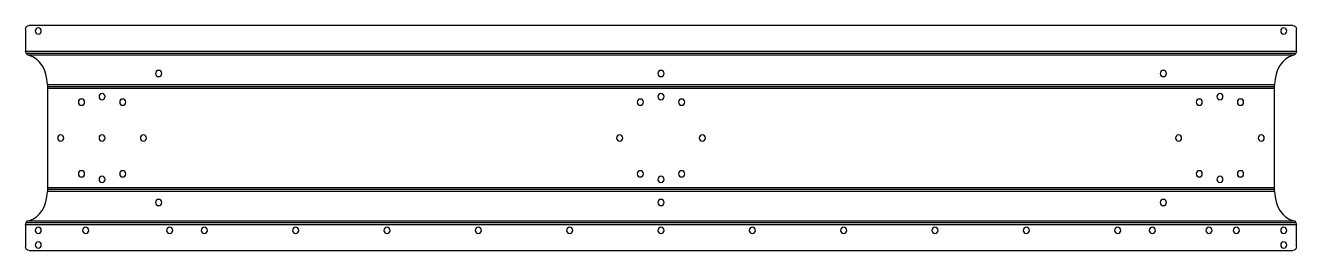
# Model space of a CAD drawing. Header units: millimetres. Extents: x -2 to 694, y 0 to 123.
import ezdxf

# ---------------------------------------------------------------- set-up
doc = ezdxf.new("R2010")
doc.units = ezdxf.units.MM

msp = doc.modelspace()

# ---------------------------------------------------------------- linework, layer by layer
at = {"layer": 'BEND'}
for p, q in [((-1.73, 107.92), (693.73, 107.92)), ((10, 89.65), (682, 89.65)), ((682, 33.39), (10, 33.39)), ((693.73, 15.13, 0), (-1.73, 15.13, 0))]:
    msp.add_line(p, q, dxfattribs=at)
at = {"layer": 'BEND_EXTENT'}
for p, q in [((-2, 109.05), (694, 109.05)), ((692.62, 106.79), (-0.62, 106.79)), ((10, 90.79), (682, 90.79)), ((682, 88.52), (10, 88.52)), ((10, 34.52), (682, 34.52)), ((682, 32.26), (10, 32.26)), ((694, 14), (-2, 14)), ((-0.62, 16.26), (692.62, 16.26))]:
    msp.add_line(p, q, dxfattribs=at)
at = {"layer": 'INTERIOR_PROFILES', "extrusion": (0, 0, -1)}
for centre in [(-5, 120.05), (-687, 120.05), (-71, 96.79), (-346, 96.79), (-621, 96.79), (-40, 84.15), (-346, 84.15), (-652, 84.15), (-28.69, 81.12), (-51.31, 81.12), (-334.69, 81.12), (-357.31, 81.12), (-640.69, 81.12), (-663.31, 81.12), (-17.37, 61.52), (-40, 61.52), (-62.63, 61.52), (-323.37, 61.52), (-368.63, 61.52), (-629.37, 61.52), (-674.63, 61.52), (-28.69, 41.93), (-51.31, 41.93), (-334.69, 41.93), (-357.31, 41.93), (-640.69, 41.93), (-663.31, 41.93), (-40, 38.9), (-346, 38.9), (-652, 38.9), (-71, 26.26), (-346, 26.26), (-621, 26.26), (-5, 11), (-31, 11), (-77, 11), (-96, 11), (-146, 11), (-196, 11), (-246, 11), (-296, 11), (-346, 11), (-396, 11), (-446, 11), (-496, 11), (-546, 11), (-596, 11), (-615, 11), (-646, 11), (-661, 11), (-687, 11), (-5, 3), (-687, 3)]:
    msp.add_circle(centre, 1.7, dxfattribs=at)
at = {"layer": 'OUTER_PROFILES'}
for p, q in [((-2, 121.05), (-2, 109.05)), ((692, 123.05), (0, 123.05)), ((694, 109.05), (694, 121.05)), ((10, 90.79), (10, 32.26)), ((682, 32.26), (682, 90.79)), ((-2, 14), (-2, 2)), ((694, 2), (694, 14)), ((0, 0), (692, 0))]:
    msp.add_line(p, q, dxfattribs=at)
at = {"layer": 'OUTER_PROFILES', "extrusion": (0, 0, -1)}
for centre, radius, start, end in [((0, 121.05), 2, 0, 90), ((-692, 121.05), 2, 90, 180), ((-0.54, 109.05), 2.54, -77.37329, 0), ((-691.46, 109.05), 2.54, 180, 257.37329), ((-0.54, 14), 2.54, 0, 77.37329), ((-691.46, 14), 2.54, 102.62671, 180), ((0, 2), 2, -90, 0), ((-692, 2), 2, 180, 270)]:
    msp.add_arc(centre, radius, start, end, dxfattribs=at)
at = {"layer": 'OUTER_PROFILES'}
for centre, major_axis, start_param, end_param in [((-2, 90.79), (0, 16), 4.712389, 6.116728), ((694, 90.79), (0, -16), 3.30805, 4.712389), ((-2, 32.26), (0, -16), 0.166457, 1.570796), ((694, 32.26), (0, 16), 1.570796, 2.975135)]:
    msp.add_ellipse(centre, major_axis=major_axis, ratio=0.75, start_param=start_param, end_param=end_param, dxfattribs=at)

doc.saveas('drawing.dxf')
